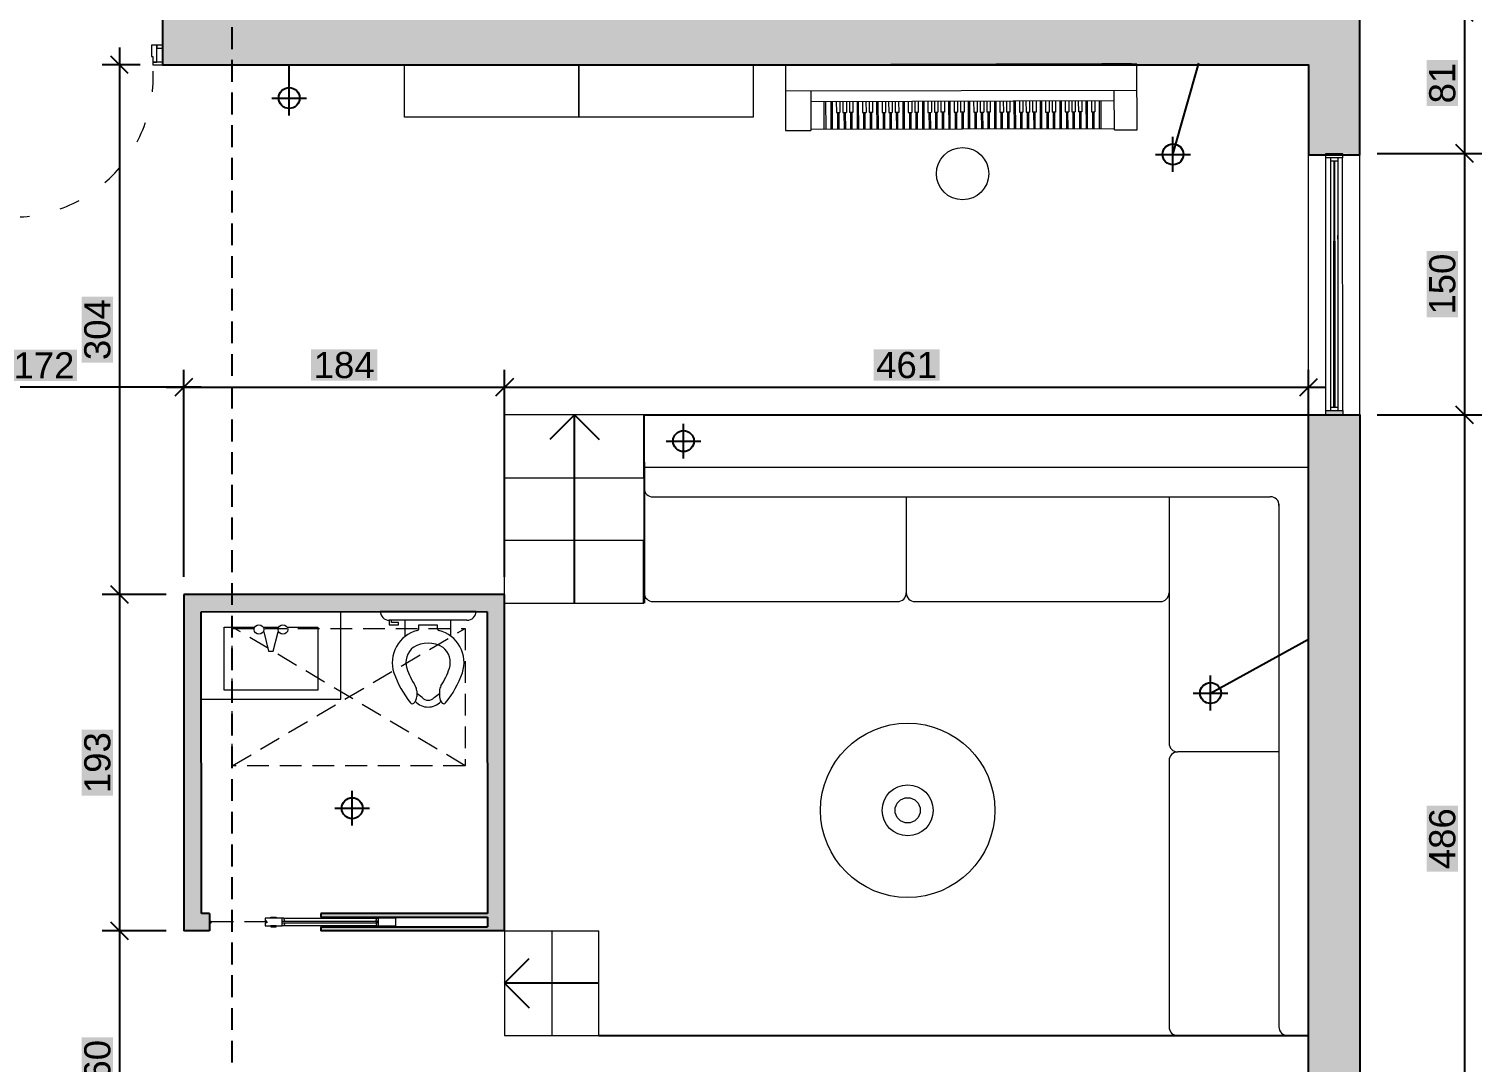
# Model space of a CAD drawing. Header units: millimetres. Extents: x 930 to 6336, y 2219 to 4338.
# Drawn here: x 1775 to 2608, y 2993 to 3586 of the extents above; entities that cross this region are included whole.
import ezdxf

# ---------------------------------------------------------------- set-up
doc = ezdxf.new("R2010")
doc.units = ezdxf.units.MM
for name, pattern in [('ACAD_ISO03W100', [30, 12, -18]), ('HIDDEN', [0.375, 0.25, -0.125]), ('TRATTEGGIATA2', [9.525, 6.35, -3.175])]:
    doc.linetypes.add(name, pattern=pattern)
for name, color, linetype, lineweight in [('arredi', 5, 'Continuous', 18), ('QUOTE', 3, 'Continuous', 9), ('serramenti e scale', 4, 'Continuous', 18)]:
    doc.layers.add(name, color=color, linetype=linetype, lineweight=lineweight)
for name, color, linetype in [('dettagli', 6, 'Continuous'), ('muri non sezionati', 2, 'Continuous'), ('muri sezionati', 1, 'Continuous')]:
    doc.layers.add(name, color=color, linetype=linetype)
doc.styles.add('ARCH', font='txt')
doc.styles.get("Standard").update_dxf_attribs({"font": 'arial.ttf'})
doc.dimstyles.new('ook', dxfattribs={"dimtxt": 15, "dimasz": 10, "dimexe": 10, "dimexo": 10, "dimgap": 5, "dimtad": 1, "dimtoh": 1, "dimdec": 0, "dimzin": 0, "dimdsep": 46, "dimtxsty": 'Standard', "dimblk": 'OBLIQUE', "dimcen": 0.09, "dimdle": 10, "dimclrt": 3, "dimadec": 0, "dimazin": 0, "dimtfac": 1, "dimtdec": 0, "dimtofl": 0, "dimtmove": 0, "dimatfit": 3, "dimldrblk": 'OBLIQUE', "dimfxl": 1, "dimtfill": 2, "dimtfillclr": 250, "dimtolj": 1, "dimtzin": 0, "dimarcsym": 0})

# ---------------------------------------------------------------- blocks, each defined once
blk = doc.blocks.new('15PTOI06')
for p, q in [((8, 8.5), (8, -8.5)), ((11.5, 5), (8, 5)), ((9, 2), (9.765178, 2)), ((9, -2), (9, 2)), ((23.431562, 2.5), (24.727861, 2.5)), ((24.931034, 1.327586), (24.062054, 2.5)), ((9.765178, -2), (9, -2)), ((23.431562, -2.5), (24.690476, -2.5)), ((24.931034, -1.327586), (24.062054, -2.5)), ((11.5, -5), (8, -5)), ((8.5, -8), (8, -8)), ((8, -8.5), (9, -8.5)), ((9, -6.5), (8.5, -6.5)), ((8.5, -6.5), (8.5, -8)), ((9, -8.5), (9, -6.5))]:
    blk.add_line(p, q)
for centre, radius, start, end in [((6, 8.5), 2, 0, 90), ((17.25, 0.65), 7.210062, 71.816347, 166.116636), ((12, -13.75), 22.534695, 51.265418, 70.559965), ((19.118098, 0), 6.118098, 147.797266, 212.202734), ((17.25, 0.65), 4.210062, 71.816347, 142.891702), ((12, -13.75), 19.534695, 57.937508, 70.559965), ((25.787408, 3.438228), 0.5, 314.939898, 51.265418), ((9.765178, 2.5), 0.5, 270, 346.116636), ((23.431562, 4.5), 2, 237.937508, 270), ((24.727861, 4.5), 2, 270, 314.939898), ((23.666667, 0), 1.833333, 313.602819, 46.397181), ((23.166667, 0), 3.833333, 313.602819, 46.397181), ((9.765178, -2.5), 0.5, 13.883364, 90), ((17.25, -0.65), 7.210062, 193.883364, 288.183653), ((12, 13.75), 19.534695, 289.440035, 302.062492), ((23.431562, -4.5), 2, 90, 122.062492), ((24.690476, -4.5), 2, 44.162471, 90), ((25.766527, -3.454957), 0.5, 308.665009, 44.162471), ((17.25, -0.65), 4.210062, 217.108298, 288.183653), ((12, 13.75), 22.534695, 289.440035, 308.665009), ((6, -8.5), 2, 270, 0)]:
    blk.add_arc(centre, radius, start, end)
at = {"style": 'ARCH'}
for tag, p, flags in [('ITEM', (0, -19.5), 3), ('ROOM_NUMBER', (0, -28.5), 1)]:
    blk.add_attdef(tag, p, '', height=6, dxfattribs=dict(at, flags=flags))
blk = doc.blocks.new('_Oblique')
at = {"color": 0, "linetype": 'ByBlock', "lineweight": -2}
blk.add_line((-0.5, -0.5), (0.5, 0.5), dxfattribs=at)
blk = doc.blocks.new('*D29')
at = {"layer": 'Defpoints', "color": 0, "transparency": 16777216}
for p in [(2047.29, 3380.96), (1863.29, 3262.16), (2047.29, 3262.16)]:
    blk.add_point(p, dxfattribs=at)
at = {"layer": 'QUOTE', "color": 0, "lineweight": -2, "transparency": 16777216}
for p, q in [((1863.29, 3272.16), (1863.29, 3390.96)), ((2047.29, 3272.16), (2047.29, 3390.96)), ((1853.29, 3380.96), (2057.29, 3380.96))]:
    blk.add_line(p, q, dxfattribs=at)
at = {"layer": 'QUOTE', "color": 0, "lineweight": -2, "transparency": 16777216, "xscale": 10, "yscale": 10, "zscale": 10, "rotation": 180}
blk.add_blockref('_Oblique', (1863.29, 3380.96), dxfattribs=at)
at = {"layer": 'QUOTE', "color": 0, "lineweight": -2, "transparency": 16777216, "xscale": 10, "yscale": 10, "zscale": 10}
blk.add_blockref('_Oblique', (2047.29, 3380.96), dxfattribs=at)
at = {"layer": 'QUOTE', "color": 3, "transparency": 16777216, "insert": (1955.29, 3393.62), "char_height": 15, "attachment_point": 5, "bg_fill": 1, "box_fill_scale": 1.1, "bg_fill_color": 250, "bg_fill_transparency": 0}
blk.add_mtext('\\A1;184', dxfattribs=at)
blk = doc.blocks.new('*D32')
at = {"layer": 'Defpoints', "color": 0, "transparency": 16777216}
for p in [(2508.28, 3380.96), (2508.28, 3338.08), (2047.29, 3262.16)]:
    blk.add_point(p, dxfattribs=at)
at = {"layer": 'QUOTE', "color": 0, "lineweight": -2, "transparency": 16777216}
for p, q in [((2047.29, 3272.16), (2047.29, 3390.96)), ((2508.28, 3348.08), (2508.28, 3390.96)), ((2037.29, 3380.96), (2518.28, 3380.96))]:
    blk.add_line(p, q, dxfattribs=at)
at = {"layer": 'QUOTE', "color": 0, "lineweight": -2, "transparency": 16777216, "xscale": 10, "yscale": 10, "zscale": 10, "rotation": 180}
blk.add_blockref('_Oblique', (2047.29, 3380.96), dxfattribs=at)
at = {"layer": 'QUOTE', "color": 0, "lineweight": -2, "transparency": 16777216, "xscale": 10, "yscale": 10, "zscale": 10}
blk.add_blockref('_Oblique', (2508.28, 3380.96), dxfattribs=at)
at = {"layer": 'QUOTE', "color": 3, "transparency": 16777216, "insert": (2277.79, 3393.62), "char_height": 15, "attachment_point": 5, "bg_fill": 1, "box_fill_scale": 1.1, "bg_fill_color": 250, "bg_fill_transparency": 0}
blk.add_mtext('\\A1;461', dxfattribs=at)
blk = doc.blocks.new('*D33')
at = {"layer": 'Defpoints', "color": 0, "transparency": 16777216}
for p in [(2537.59, 3515.11), (2537.59, 3365.11), (2597.66, 3365.11)]:
    blk.add_point(p, dxfattribs=at)
at = {"layer": 'QUOTE', "color": 0, "lineweight": -2, "transparency": 16777216}
for p, q in [((2597.66, 3525.11), (2597.66, 3355.11)), ((2547.59, 3515.11), (2607.66, 3515.11)), ((2547.59, 3365.11), (2607.66, 3365.11))]:
    blk.add_line(p, q, dxfattribs=at)
at = {"layer": 'QUOTE', "color": 0, "lineweight": -2, "transparency": 16777216, "xscale": 10, "yscale": 10, "zscale": 10}
for p, rotation in [((2597.66, 3515.11), 90), ((2597.66, 3365.11), 270)]:
    blk.add_blockref('_Oblique', p, dxfattribs=dict(at, rotation=rotation))
at = {"layer": 'QUOTE', "color": 3, "transparency": 16777216, "insert": (2585, 3440.11), "char_height": 15, "attachment_point": 5, "rotation": 90, "bg_fill": 1, "box_fill_scale": 1.1, "bg_fill_color": 250, "bg_fill_transparency": 0}
blk.add_mtext('\\A1;150', dxfattribs=at)
blk = doc.blocks.new('*D34')
at = {"layer": 'Defpoints', "color": 0, "transparency": 16777216}
for p in [(1691.66, 3380.96), (1863.29, 3380.96), (1691.66, 3312.85)]:
    blk.add_point(p, dxfattribs=at)
at = {"layer": 'QUOTE', "color": 0, "lineweight": -2, "transparency": 16777216}
for p, q in [((1691.66, 3322.85), (1691.66, 3390.96)), ((1873.29, 3380.96), (1681.66, 3380.96))]:
    blk.add_line(p, q, dxfattribs=at)
at = {"layer": 'QUOTE', "color": 0, "lineweight": -2, "transparency": 16777216, "xscale": 10, "yscale": 10, "zscale": 10, "rotation": 180}
blk.add_blockref('_Oblique', (1691.66, 3380.96), dxfattribs=at)
at = {"layer": 'QUOTE', "color": 0, "lineweight": -2, "transparency": 16777216, "xscale": 10, "yscale": 10, "zscale": 10}
blk.add_blockref('_Oblique', (1863.29, 3380.96), dxfattribs=at)
at = {"layer": 'QUOTE', "color": 3, "transparency": 16777216, "insert": (1783.12, 3393.49), "char_height": 15, "attachment_point": 5, "bg_fill": 1, "box_fill_scale": 1.1, "bg_fill_color": 250, "bg_fill_transparency": 0}
blk.add_mtext('\\A1;172', dxfattribs=at)
blk = doc.blocks.new('*D12')
at = {"layer": 'Defpoints', "color": 0, "transparency": 16777216}
for p in [(2537.59, 3595.72), (2537.59, 3515.11), (2597.66, 3515.11)]:
    blk.add_point(p, dxfattribs=at)
at = {"layer": 'QUOTE', "color": 0, "lineweight": -2, "transparency": 16777216}
for p, q in [((2597.66, 3605.72), (2597.66, 3505.11)), ((2547.59, 3595.72), (2607.66, 3595.72)), ((2547.59, 3515.11), (2607.66, 3515.11))]:
    blk.add_line(p, q, dxfattribs=at)
at = {"layer": 'QUOTE', "color": 0, "lineweight": -2, "transparency": 16777216, "xscale": 10, "yscale": 10, "zscale": 10}
for p, rotation in [((2597.66, 3595.72), 90), ((2597.66, 3515.11), 270)]:
    blk.add_blockref('_Oblique', p, dxfattribs=dict(at, rotation=rotation))
at = {"layer": 'QUOTE', "color": 3, "transparency": 16777216, "insert": (2585, 3555.41), "char_height": 15, "attachment_point": 5, "rotation": 90, "bg_fill": 1, "box_fill_scale": 1.1, "bg_fill_color": 250, "bg_fill_transparency": 0}
blk.add_mtext('\\A1;81', dxfattribs=at)
blk = doc.blocks.new('*D38')
at = {"layer": 'Defpoints', "color": 0, "transparency": 16777216}
for p in [(2537.59, 3365.11), (2537.59, 2878.97), (2597.66, 2878.97)]:
    blk.add_point(p, dxfattribs=at)
at = {"layer": 'QUOTE', "color": 0, "lineweight": -2, "transparency": 16777216}
for p, q in [((2597.66, 3375.11), (2597.66, 2868.97)), ((2547.59, 3365.11), (2607.66, 3365.11)), ((2547.59, 2878.97), (2607.66, 2878.97))]:
    blk.add_line(p, q, dxfattribs=at)
at = {"layer": 'QUOTE', "color": 0, "lineweight": -2, "transparency": 16777216, "xscale": 10, "yscale": 10, "zscale": 10}
for p, rotation in [((2597.66, 3365.11), 90), ((2597.66, 2878.97), 270)]:
    blk.add_blockref('_Oblique', p, dxfattribs=dict(at, rotation=rotation))
at = {"layer": 'QUOTE', "color": 3, "transparency": 16777216, "insert": (2585, 3122.04), "char_height": 15, "attachment_point": 5, "rotation": 90, "bg_fill": 1, "box_fill_scale": 1.1, "bg_fill_color": 250, "bg_fill_transparency": 0}
blk.add_mtext('\\A1;486', dxfattribs=at)
blk = doc.blocks.new('*D39')
at = {"layer": 'Defpoints', "color": 0, "transparency": 16777216}
for p in [(1848.33, 3565.89), (1826.5, 3262.16), (1863.29, 3262.16)]:
    blk.add_point(p, dxfattribs=at)
at = {"layer": 'QUOTE', "color": 0, "lineweight": -2, "transparency": 16777216}
for p, q in [((1826.5, 3575.89), (1826.5, 3252.16)), ((1838.33, 3565.89), (1816.5, 3565.89)), ((1853.29, 3262.16), (1816.5, 3262.16))]:
    blk.add_line(p, q, dxfattribs=at)
at = {"layer": 'QUOTE', "color": 0, "lineweight": -2, "transparency": 16777216, "xscale": 10, "yscale": 10, "zscale": 10}
for p, rotation in [((1826.5, 3565.89), 90), ((1826.5, 3262.16), 270)]:
    blk.add_blockref('_Oblique', p, dxfattribs=dict(at, rotation=rotation))
at = {"layer": 'QUOTE', "color": 3, "transparency": 16777216, "insert": (1813.83, 3414.02), "char_height": 15, "attachment_point": 5, "rotation": 90, "bg_fill": 1, "box_fill_scale": 1.1, "bg_fill_color": 250, "bg_fill_transparency": 0}
blk.add_mtext('\\A1;304', dxfattribs=at)
blk = doc.blocks.new('*D40')
at = {"layer": 'Defpoints', "color": 0, "transparency": 16777216}
for p in [(1863.29, 3069.15), (1826.5, 2909.13), (1866.2, 2909.13)]:
    blk.add_point(p, dxfattribs=at)
at = {"layer": 'QUOTE', "color": 0, "lineweight": -2, "transparency": 16777216}
for p, q in [((1826.5, 3079.15), (1826.5, 2899.13)), ((1853.29, 3069.15), (1816.5, 3069.15)), ((1856.2, 2909.13), (1816.5, 2909.13))]:
    blk.add_line(p, q, dxfattribs=at)
at = {"layer": 'QUOTE', "color": 0, "lineweight": -2, "transparency": 16777216, "xscale": 10, "yscale": 10, "zscale": 10}
for p, rotation in [((1826.5, 3069.15), 90), ((1826.5, 2909.13), 270)]:
    blk.add_blockref('_Oblique', p, dxfattribs=dict(at, rotation=rotation))
at = {"layer": 'QUOTE', "color": 3, "transparency": 16777216, "insert": (1813.84, 2989.14), "char_height": 15, "attachment_point": 5, "rotation": 90, "bg_fill": 1, "box_fill_scale": 1.1, "bg_fill_color": 250, "bg_fill_transparency": 0}
blk.add_mtext('\\A1;160', dxfattribs=at)
blk = doc.blocks.new('*D8')
at = {"layer": 'Defpoints', "color": 0, "transparency": 16777216}
for p in [(1826.5, 3262.16), (1826.5, 3069.15), (1826.5, 3069.15)]:
    blk.add_point(p, dxfattribs=at)
at = {"layer": 'QUOTE', "color": 0, "lineweight": -2, "transparency": 16777216}
blk.add_line((1826.5, 3272.16), (1826.5, 3059.15), dxfattribs=at)
at = {"layer": 'QUOTE', "color": 0, "lineweight": -2, "transparency": 16777216, "xscale": 10, "yscale": 10, "zscale": 10}
for p, rotation in [((1826.5, 3262.16), 90), ((1826.5, 3069.15), 270)]:
    blk.add_blockref('_Oblique', p, dxfattribs=dict(at, rotation=rotation))
at = {"layer": 'QUOTE', "color": 3, "transparency": 16777216, "insert": (1813.83, 3165.66), "char_height": 15, "attachment_point": 5, "rotation": 90, "bg_fill": 1, "box_fill_scale": 1.1, "bg_fill_color": 250, "bg_fill_transparency": 0}
blk.add_mtext('\\A1;193', dxfattribs=at)

msp = doc.modelspace()

# ---------------------------------------------------------------- hatches: boundary and pattern name
at = {"layer": 'muri sezionati'}
h = msp.add_hatch(color=256, dxfattribs=at)
h.dxf.hatch_style = 1
h.paths.add_polyline_path([(1261.82, 3565.89), (1565.29, 3565.89), (1757.33, 3565.89), (1757.33, 3595.72), (1231.24, 3595.72), (1231.24, 3309.6), (1241.67, 3309.6), (1241.67, 3309.6), (1251.27, 3309.6), (1261.82, 3309.6)])
h.paths.add_polyline_path([(1261.82, 3159.6), (1231.24, 3159.6), (1231.24, 2878.97), (1261.82, 2878.97), (1261.82, 2909.13)])
h.paths.add_polyline_path([(2537.62, 3595.52), (1891.12, 3595.71), (1891.12, 3565.89), (2208.22, 3565.89), (2389.72, 3566.36), (2406.72, 3566.4), (2409.72, 3566.41), (2409.72, 3565.89), (2508.28, 3565.89), (2508.28, 3514.24), (2518.13, 3514.24), (2518.13, 3515.11), (2527.73, 3515.11), (2537.59, 3514.24), (2537.59, 3514.94)])
h.paths.add_polyline_path([(1891.12, 3595.71), (1851.12, 3595.72), (1851.13, 3577.09), (1851.13, 3577.09), (1851.13, 3575.49), (1851.13, 3565.89), (1891.12, 3565.89)])
h.paths.add_polyline_path([(2537.59, 3365.11), (2518.23, 3365.11), (2518.23, 3365.11), (2527.83, 3365.11), (2527.83, 3367.61), (2518.23, 3367.61), (2518.23, 3365.11), (2527.83, 3365.11), (2527.83, 3365.11), (2518.23, 3365.11), (2508.28, 3365.11), (2508.28, 2878.97), (2537.59, 2878.97)])
h.paths.add_polyline_path([(2040.66, 2909.13), (1891.12, 2909.13), (1891.12, 2878.95), (2040.66, 2878.86)])
h.paths.add_polyline_path([(1891.12, 2909.13), (1866.2, 2909.13), (1866.2, 2878.97), (1891.12, 2878.95)])
h.paths.add_polyline_path([(2047.29, 3262.16), (1891.12, 3262.16), (1891.12, 3252.17), (2037.29, 3252.27), (2037.41, 3079.14), (1941.93, 3079.13), (1941.93, 3077.02), (2037.41, 3077.02), (2037.41, 3071.55), (1941.93, 3071.55), (1941.93, 3069.13), (2047.29, 3069.13)])
h.paths.add_polyline_path([(1873.33, 3202.15), (1873.29, 3202.15), (1873.29, 3252.15), (1873.29, 3252.16), (1891.12, 3252.17), (1891.12, 3262.16), (1863.29, 3262.16), (1863.29, 3252.16), (1863.29, 3069.15), (1878.06, 3069.15), (1878.06, 3079.15), (1873.42, 3079.15)])

# ---------------------------------------------------------------- linework, layer by layer
at = {"layer": 'arredi'}
for p, q in [((2389.72, 3566.36), (2208.22, 3565.89)), ((2208.33, 3565.89), (2409.8, 3565.89)), ((2208.39, 3565.89), (2208.39, 3528.16)), ((2406.72, 3566.4), (2389.72, 3566.36)), ((2406.72, 3566.4), (2409.72, 3566.41)), ((2409.89, 3528.69), (2409.72, 3565.89)), ((2208.33, 3550.89), (2409.83, 3551.41)), ((2222.83, 3550.92), (2222.89, 3528.2)), ((2396.89, 3528.65), (2396.83, 3551.38)), ((2222.84, 3544.92), (2396.84, 3545.38)), ((2230.34, 3544.94), (2230.39, 3528.94)), ((2231.34, 3544.95), (2231.39, 3528.95)), ((2234.34, 3544.95), (2234.39, 3528.95)), ((2235.09, 3544.96), (2235.14, 3528.96)), ((2237.47, 3544.96), (2237.49, 3538.5)), ((2239.47, 3544.97), (2239.49, 3538.5)), ((2241.22, 3544.97), (2241.24, 3538.51)), ((2243.22, 3544.98), (2243.24, 3538.51)), ((2244.97, 3544.98), (2244.99, 3538.52)), ((2246.97, 3544.99), (2246.99, 3538.52)), ((2249.34, 3544.99), (2249.39, 3528.99)), ((2250.09, 3545), (2250.14, 3529)), ((2252.47, 3545), (2252.49, 3538.54)), ((2254.47, 3545.01), (2254.49, 3538.54)), ((2256.22, 3545.01), (2256.24, 3538.55)), ((2258.22, 3545.02), (2258.24, 3538.55)), ((2260.59, 3545.02), (2260.64, 3529.02)), ((2261.34, 3545.02), (2261.39, 3529.02)), ((2263.72, 3545.03), (2263.74, 3538.57)), ((2265.72, 3545.04), (2265.74, 3538.57)), ((2267.47, 3545.04), (2267.49, 3538.57)), ((2269.47, 3545.05), (2269.49, 3538.58)), ((2271.22, 3545.05), (2271.24, 3538.58)), ((2273.22, 3545.06), (2273.24, 3538.59)), ((2275.59, 3545.06), (2275.64, 3529.06)), ((2276.34, 3545.06), (2276.39, 3529.06)), ((2278.72, 3545.07), (2278.74, 3538.6)), ((2280.72, 3545.07), (2280.74, 3538.61)), ((2282.47, 3545.08), (2282.49, 3538.61)), ((2284.47, 3545.08), (2284.49, 3538.62)), ((2286.84, 3545.09), (2286.89, 3529.09)), ((2287.59, 3545.09), (2287.64, 3529.09)), ((2289.97, 3545.1), (2289.99, 3538.63)), ((2291.97, 3545.1), (2291.99, 3538.64)), ((2293.72, 3545.11), (2293.74, 3538.64)), ((2295.72, 3545.11), (2295.74, 3538.65)), ((2297.47, 3545.12), (2297.49, 3538.65)), ((2299.47, 3545.12), (2299.49, 3538.66)), ((2301.84, 3545.13), (2301.89, 3529.13)), ((2302.59, 3545.13), (2302.64, 3529.13)), ((2304.97, 3545.14), (2304.99, 3538.67)), ((2306.97, 3545.14), (2306.99, 3538.68)), ((2308.72, 3545.15), (2308.74, 3538.68)), ((2310.72, 3545.15), (2310.74, 3538.69)), ((2313.09, 3545.16), (2313.14, 3529.16)), ((2313.84, 3545.16), (2313.89, 3529.16)), ((2316.22, 3545.17), (2316.24, 3538.7)), ((2318.22, 3545.17), (2318.24, 3538.71)), ((2319.97, 3545.18), (2319.99, 3538.71)), ((2321.97, 3545.18), (2321.99, 3538.72)), ((2323.72, 3545.19), (2323.74, 3538.72)), ((2325.72, 3545.19), (2325.74, 3538.73)), ((2328.09, 3545.2), (2328.14, 3529.2)), ((2328.84, 3545.2), (2328.89, 3529.2)), ((2331.22, 3545.21), (2331.24, 3538.74)), ((2333.22, 3545.21), (2333.24, 3538.75)), ((2334.97, 3545.22), (2334.99, 3538.75)), ((2336.97, 3545.22), (2336.99, 3538.76)), ((2339.34, 3545.23), (2339.39, 3529.23)), ((2340.09, 3545.23), (2340.14, 3529.23)), ((2342.47, 3545.24), (2342.49, 3538.77)), ((2344.47, 3545.24), (2344.49, 3538.78)), ((2346.22, 3545.25), (2346.24, 3538.78)), ((2348.22, 3545.25), (2348.24, 3538.78)), ((2349.97, 3545.25), (2349.99, 3538.79)), ((2351.97, 3545.26), (2351.99, 3538.79)), ((2354.34, 3545.27), (2354.39, 3529.27)), ((2355.09, 3545.27), (2355.14, 3529.27)), ((2357.47, 3545.27), (2357.49, 3538.81)), ((2359.47, 3545.28), (2359.49, 3538.81)), ((2361.22, 3545.28), (2361.24, 3538.82)), ((2363.22, 3545.29), (2363.24, 3538.82)), ((2365.59, 3545.3), (2365.64, 3529.3)), ((2366.34, 3545.3), (2366.39, 3529.3)), ((2368.72, 3545.3), (2368.74, 3538.84)), ((2370.72, 3545.31), (2370.74, 3538.84)), ((2372.47, 3545.31), (2372.49, 3538.85)), ((2374.47, 3545.32), (2374.49, 3538.85)), ((2376.22, 3545.32), (2376.24, 3538.86)), ((2378.22, 3545.33), (2378.24, 3538.86)), ((2380.59, 3545.33), (2380.64, 3529.33)), ((2381.34, 3545.34), (2381.39, 3529.34)), ((2383.72, 3545.34), (2383.74, 3538.88)), ((2385.72, 3545.35), (2385.74, 3538.88)), ((2388.09, 3545.35), (2388.13, 3529.35)), ((2389.38, 3529.36), (2389.34, 3545.36)), ((2237.49, 3538.5), (2239.49, 3538.5)), ((2238.11, 3538.5), (2238.14, 3528.96)), ((2238.86, 3538.5), (2238.89, 3528.97)), ((2241.24, 3538.51), (2243.24, 3538.51)), ((2241.86, 3538.51), (2241.89, 3528.97)), ((2242.61, 3538.51), (2242.64, 3528.98)), ((2246.99, 3538.52), (2244.99, 3538.52)), ((2245.61, 3538.52), (2245.64, 3528.98)), ((2246.36, 3538.52), (2246.39, 3528.99)), ((2252.49, 3538.54), (2254.49, 3538.54)), ((2253.11, 3538.54), (2253.14, 3529)), ((2253.86, 3538.54), (2253.89, 3529)), ((2258.24, 3538.55), (2256.24, 3538.55)), ((2256.86, 3538.55), (2256.89, 3529.01)), ((2257.61, 3538.55), (2257.64, 3529.01)), ((2263.74, 3538.57), (2265.74, 3538.57)), ((2264.36, 3538.57), (2264.39, 3529.03)), ((2265.11, 3538.57), (2265.14, 3529.03)), ((2267.49, 3538.57), (2269.49, 3538.58)), ((2268.11, 3538.58), (2268.14, 3529.04)), ((2268.86, 3538.58), (2268.89, 3529.04)), ((2273.24, 3538.59), (2271.24, 3538.58)), ((2271.86, 3538.59), (2271.89, 3529.05)), ((2272.61, 3538.59), (2272.64, 3529.05)), ((2278.74, 3538.6), (2280.74, 3538.61)), ((2279.36, 3538.61), (2279.39, 3529.07)), ((2280.11, 3538.61), (2280.14, 3529.07)), ((2284.49, 3538.62), (2282.49, 3538.61)), ((2283.11, 3538.62), (2283.14, 3529.08)), ((2283.86, 3538.62), (2283.89, 3529.08)), ((2289.99, 3538.63), (2291.99, 3538.64)), ((2290.61, 3538.64), (2290.64, 3529.1)), ((2291.36, 3538.64), (2291.39, 3529.1)), ((2293.74, 3538.64), (2295.74, 3538.65)), ((2294.36, 3538.64), (2294.39, 3529.11)), ((2295.11, 3538.65), (2295.14, 3529.11)), ((2299.49, 3538.66), (2297.49, 3538.65)), ((2298.11, 3538.65), (2298.14, 3529.12)), ((2298.86, 3538.66), (2298.89, 3529.12)), ((2304.99, 3538.67), (2306.99, 3538.68)), ((2305.61, 3538.67), (2305.64, 3529.14)), ((2306.36, 3538.68), (2306.39, 3529.14)), ((2310.74, 3538.69), (2308.74, 3538.68)), ((2309.36, 3538.68), (2309.39, 3529.15)), ((2310.11, 3538.69), (2310.14, 3529.15)), ((2316.24, 3538.7), (2318.24, 3538.71)), ((2316.86, 3538.7), (2316.89, 3529.17)), ((2317.61, 3538.71), (2317.64, 3529.17)), ((2319.99, 3538.71), (2321.99, 3538.72)), ((2320.61, 3538.71), (2320.64, 3529.18)), ((2321.36, 3538.72), (2321.39, 3529.18)), ((2325.74, 3538.73), (2323.74, 3538.72)), ((2324.36, 3538.72), (2324.39, 3529.19)), ((2325.11, 3538.72), (2325.14, 3529.19)), ((2331.24, 3538.74), (2333.24, 3538.75)), ((2331.86, 3538.74), (2331.89, 3529.21)), ((2332.61, 3538.74), (2332.64, 3529.21)), ((2336.99, 3538.76), (2334.99, 3538.75)), ((2335.61, 3538.75), (2335.64, 3529.22)), ((2336.36, 3538.75), (2336.39, 3529.22)), ((2342.49, 3538.77), (2344.49, 3538.78)), ((2343.11, 3538.77), (2343.14, 3529.24)), ((2343.86, 3538.77), (2343.89, 3529.24)), ((2346.24, 3538.78), (2348.24, 3538.78)), ((2346.86, 3538.78), (2346.89, 3529.25)), ((2347.61, 3538.78), (2347.64, 3529.25)), ((2351.99, 3538.79), (2349.99, 3538.79)), ((2350.61, 3538.79), (2350.64, 3529.26)), ((2351.36, 3538.79), (2351.39, 3529.26)), ((2357.49, 3538.81), (2359.49, 3538.81)), ((2358.11, 3538.81), (2358.14, 3529.28)), ((2358.86, 3538.81), (2358.89, 3529.28)), ((2363.24, 3538.82), (2361.24, 3538.82)), ((2361.86, 3538.82), (2361.89, 3529.29)), ((2362.61, 3538.82), (2362.64, 3529.29)), ((2368.74, 3538.84), (2370.74, 3538.84)), ((2369.36, 3538.84), (2369.39, 3529.31)), ((2370.11, 3538.84), (2370.14, 3529.31)), ((2372.49, 3538.85), (2374.49, 3538.85)), ((2373.11, 3538.85), (2373.14, 3529.32)), ((2373.86, 3538.85), (2373.89, 3529.32)), ((2378.24, 3538.86), (2376.24, 3538.86)), ((2376.86, 3538.86), (2376.89, 3529.32)), ((2377.61, 3538.86), (2377.64, 3529.33)), ((2383.74, 3538.88), (2385.74, 3538.88)), ((2384.36, 3538.88), (2384.38, 3529.34)), ((2385.11, 3538.88), (2385.13, 3529.35)), ((2208.39, 3528.16), (2222.89, 3528.2)), ((2222.89, 3528.92), (2396.88, 3529.38)), ((2396.89, 3528.65), (2409.89, 3528.65)), ((2127.29, 3335.08), (2127.29, 3263.08)), ((2127.29, 3335.08), (2508.28, 3335.08)), ((2508.28, 3335.08), (2508.28, 3009.13)), ((2132.29, 3318.08), (2486.28, 3318.08)), ((2277.57, 3318.08), (2277.57, 3263.06)), ((2277.57, 3318.08), (2277.57, 3263.06)), ((2428.28, 3318.08), (2428.28, 3176.39)), ((2491.28, 3313.82), (2491.28, 3014.13)), ((2428.28, 3268.13), (2428.28, 3268.13)), ((2132.29, 3258.08), (2273.03, 3258.08)), ((2282.11, 3258.08), (2423.28, 3258.08)), ((1873.29, 3252.15), (1953.29, 3252.15)), ((1975.92, 3252.55), (2030.92, 3252.55)), ((2428.28, 3167.31), (2428.28, 3014.13)), ((2491.28, 3171.85), (2433.26, 3171.85)), ((2491.28, 3171.85), (2433.26, 3171.85)), ((2433.28, 3009.13), (2508.28, 3009.13)), ((2493.28, 3009.13), (2508.28, 3009.13))]:
    msp.add_line(p, q, dxfattribs=at)
at = {"layer": 'arredi', "lineweight": 15}
for p, q in [((1873.29, 3252.15), (1873.29, 3202.15)), ((1953.29, 3232.15), (1953.29, 3252.15)), ((1909.16, 3243.43), (1917.41, 3243.43)), ((1909.16, 3240.68), (1911.91, 3229.68)), ((1914.66, 3229.68), (1917.41, 3240.68)), ((1911.91, 3229.68), (1914.66, 3229.68)), ((1953.29, 3202.15), (1953.29, 3232.15)), ((1873.29, 3202.15), (1953.29, 3202.15))]:
    msp.add_line(p, q, dxfattribs=at)
at = {"layer": 'arredi'}
for points in [[(1989.79, 3535.89), (1989.79, 3565.89), (2089.79, 3565.89), (2089.79, 3535.89)], [(2089.79, 3535.89), (2089.79, 3565.89), (2189.79, 3565.89), (2189.79, 3535.89)]]:
    msp.add_lwpolyline(points, close=True, dxfattribs=at)
at = {"layer": 'arredi', "lineweight": 15}
for points in [[(1922.55, 3243.43), (1940.13, 3243.43), (1940.13, 3207.33), (1886.45, 3207.33), (1886.45, 3243.43), (1904.03, 3243.43)], [(1908.8, 3243.43), (1917.78, 3243.43)]]:
    msp.add_lwpolyline(points, dxfattribs=at)
at = {"layer": 'arredi'}
for centre, radius in [((2309.89, 3503.46), 15), ((2278.39, 3138.32), 50), ((2278.39, 3138.32), 14.62), ((2278.39, 3138.32), 7.23)]:
    msp.add_circle(centre, radius, dxfattribs=at)
at = {"layer": 'arredi', "lineweight": 15}
for centre in [(1906.41, 3242.05), (1920.16, 3242.05)]:
    msp.add_circle(centre, 2.75, dxfattribs=at)
at = {"layer": 'arredi'}
for centre, radius, start, end in [((2132.29, 3323.08), 5, 180, 270), ((2486.65, 3313.45), 4.64, 355.4236, 94.5764), ((2132.29, 3263.08), 5, 180, 270), ((2272.57, 3263.06), 5, 270, 0), ((2282.57, 3263.06), 5, 180, 270), ((2423.28, 3263.08), 5, 270, 0), ((2433.26, 3176.85), 5, 180, 270), ((2433.26, 3166.85), 5, 90, 180), ((2433.28, 3014.13), 5, 180, 270), ((2496.28, 3014.13), 5, 180, 270)]:
    msp.add_arc(centre, radius, start, end, dxfattribs=at)
at = {"layer": 'dettagli', "linetype": 'HIDDEN', "ltscale": 50}
msp.add_line((1891.12, 2506.2), (1891.12, 3746.4), dxfattribs=at)
at = {"layer": 'dettagli'}
for p, q in [((1923.75, 3536.84), (1923.75, 3565.89)), ((2430.51, 3514.54), (2445.27, 3566.8)), ((1913.75, 3546.84), (1929.75, 3546.84)), ((1929.75, 3546.84), (1933.75, 3546.84)), ((2430.51, 3504.54), (2430.51, 3524.54)), ((2420.51, 3514.54), (2436.51, 3514.54)), ((2436.51, 3514.54), (2440.51, 3514.54)), ((2087.29, 3257.11), (2087.29, 3365.12)), ((2149.85, 3340.08), (2149.85, 3360.08)), ((2139.85, 3350.08), (2155.85, 3350.08)), ((2155.85, 3350.08), (2159.85, 3350.08)), ((2452.04, 3205.59), (2508.28, 3236.4)), ((2452.04, 3195.59), (2452.04, 3215.59)), ((2442.04, 3205.59), (2458.04, 3205.59)), ((2458.04, 3205.59), (2462.04, 3205.59)), ((1959.9, 3129.53), (1959.9, 3149.53)), ((1949.9, 3139.53), (1965.9, 3139.53)), ((1965.9, 3139.53), (1969.9, 3139.53)), ((2101.29, 3039.14), (2047.29, 3039.14))]:
    msp.add_line(p, q, dxfattribs=at)
at = {"layer": 'dettagli', "ltscale": 3}
for p, q in [((2087.28, 3365.12), (2073.14, 3350.97)), ((2087.28, 3365.12), (2101.42, 3350.97)), ((2047.29, 3039.13), (2061.43, 3053.28)), ((2047.29, 3039.13), (2061.43, 3024.99))]:
    msp.add_line(p, q, dxfattribs=at)
at = {"layer": 'dettagli'}
for centre in [(1923.75, 3546.84), (2430.51, 3514.54), (2149.85, 3350.08), (2452.04, 3205.59), (1959.9, 3139.53)]:
    msp.add_circle(centre, 6, dxfattribs=at)
at = {"layer": 'muri non sezionati'}
for p, q in [((2127.29, 3329.11), (2127.29, 3365.11)), ((2127.29, 3365.11), (2508.28, 3365.11)), ((2127.29, 3338.08), (2127.29, 3257.11)), ((2127.18, 3257.11), (2127.18, 3293.11)), ((2101.29, 3009.13), (2508.28, 3009.13))]:
    msp.add_line(p, q, dxfattribs=at)
at = {"layer": 'muri sezionati'}
for p, q in [((2508.28, 2878.97), (2508.28, 3365.11)), ((2047.29, 3262.16), (1863.29, 3262.16)), ((1863.29, 3262.16), (1863.29, 3252.16)), ((2047.29, 3069.15), (2047.29, 3262.16)), ((1863.29, 3252.16), (1863.29, 3069.15)), ((1873.29, 3252.16), (2037.29, 3252.27)), ((1873.42, 3079.15), (1873.29, 3252.16)), ((2037.29, 3252.16), (2037.41, 3079.16)), ((1878.06, 3079.15), (1873.41, 3079.15)), ((1878.06, 3079.15), (1878.06, 3069.15)), ((2037.41, 3079.14), (1941.93, 3079.13)), ((1941.93, 3079.13), (1941.93, 3077.02)), ((1941.93, 3071.55), (1941.93, 3069.13))]:
    msp.add_line(p, q, dxfattribs=at)
at = {"layer": 'muri sezionati', "linetype": 'ByBlock'}
for p, q in [((1941.93, 3077.02), (2037.41, 3077.02)), ((2037.41, 3077.02), (2037.41, 3071.55)), ((1941.93, 3071.55), (2037.41, 3071.55))]:
    msp.add_line(p, q, dxfattribs=at)
at = {"layer": 'muri sezionati'}
for points in [[(1851.12, 3595.72), (1851.13, 3565.89), (2508.28, 3565.89), (2508.28, 3514.24), (2537.62, 3514.24), (2537.62, 3595.52), (1851.12, 3595.72)], [(2508.28, 3365.11), (2537.59, 3365.11), (2537.59, 2878.97)], [(1878.06, 3069.15), (1863.29, 3069.15)], [(2047.29, 3069.13), (1941.93, 3069.13)]]:
    msp.add_lwpolyline(points, dxfattribs=at)
at = {"layer": 'serramenti e scale'}
for p, q in [((1847.93, 3567.49), (1847.93, 3575.49)), ((2508.28, 3365.11), (2508.28, 3514.94)), ((2522.73, 3510.61), (2522.73, 3464.76)), ((2523.23, 3464.76), (2523.23, 3510.61)), ((2537.59, 3365.11), (2537.59, 3514.94)), ((2047.29, 3257.11), (2047.29, 3365.11)), ((2127.29, 3365.11), (2047.29, 3365.11)), ((2127.29, 3365.11), (2127.29, 3257.11)), ((2047.29, 3329.11), (2127.29, 3329.11)), ((2127.18, 3293.11), (2047.29, 3293.11)), ((2047.29, 3257.11), (2127.18, 3257.11)), ((1878.06, 3074.78), (1879.06, 3074.78)), ((1879.06, 3073.78), (1879.06, 3074.78)), ((1910.92, 3074.78), (1909.92, 3074.78)), ((1910.92, 3074.28), (1910.92, 3074.78)), ((1910.92, 3074.28), (1910.92, 3073.78)), ((1919.73, 3072.05), (1919.73, 3076.52)), ((1919.73, 3074.68), (1975.01, 3074.68)), ((1920.75, 3076.52), (1973.99, 3076.52)), ((1975.01, 3072.05), (1975.01, 3076.52)), ((1878.06, 3073.78), (1879.06, 3073.78)), ((1910.92, 3073.78), (1909.92, 3073.78)), ((1919.73, 3073.89), (1975.01, 3073.89)), ((1973.99, 3072.05), (1920.75, 3072.05)), ((2047.29, 3069.15), (2101.29, 3069.15)), ((2047.29, 3069.13), (2047.29, 3009.13)), ((2074.29, 3069.15), (2074.29, 3009.13)), ((2101.29, 3009.13), (2101.29, 3069.15)), ((2047.29, 3009.13), (2074.29, 3009.13)), ((2074.29, 3009.13), (2101.29, 3009.13))]:
    msp.add_line(p, q, dxfattribs=at)
at = {"layer": 'serramenti e scale', "lineweight": 0}
for p, q in [((2518.23, 3367.61), (2518.13, 3512.61)), ((2520.98, 3367.61), (2520.98, 3512.61)), ((2524.98, 3510.61), (2520.98, 3510.61)), ((2524.98, 3512.61), (2524.98, 3397.63)), ((2527.83, 3367.61), (2527.73, 3512.61)), ((2524.98, 3465.94), (2524.98, 3467.94)), ((2522.73, 3369.61), (2522.73, 3464.76)), ((2523.23, 3464.76), (2523.23, 3369.61)), ((2520.98, 3397.63), (2520.98, 3399.63)), ((2524.98, 3399.63), (2524.98, 3367.61)), ((2520.98, 3369.61), (2524.98, 3369.61))]:
    msp.add_line(p, q, dxfattribs=at)
at = {"layer": 'serramenti e scale', "linetype": 'HIDDEN', "ltscale": 50}
for p, q in [((2024.64, 3163.89), (1891.12, 3243.43)), ((1891.12, 3163.89), (2024.64, 3242.7))]:
    msp.add_line(p, q, dxfattribs=at)
at = {"layer": 'serramenti e scale', "color": 4, "linetype": 'TRATTEGGIATA2', "ltscale": 2}
msp.add_line((1910.92, 3074.28), (1879.06, 3074.28), dxfattribs=at)
at = {"layer": 'serramenti e scale'}
for points in [[(1844.73, 3577.09), (1844.73, 3570.69), (1845.53, 3570.69), (1845.53, 3567.49), (1847.93, 3567.49), (1847.93, 3577.09)], [(1847.93, 3577.09), (1847.93, 3575.49), (1851.13, 3575.49), (1851.13, 3577.09)], [(1845.53, 3567.49), (1845.53, 3565.89), (1851.13, 3565.89), (1851.13, 3567.49)], [(2527.73, 3512.61), (2518.13, 3512.61), (2518.13, 3515.11), (2527.73, 3515.11)], [(2518.23, 3367.61), (2527.83, 3367.61), (2527.83, 3365.11), (2518.23, 3365.11)], [(1916.34, 3077.07), (1916.34, 3076.52), (1913.31, 3076.52), (1913.31, 3077.07)], [(1916.34, 3071.5), (1916.34, 3072.05), (1913.31, 3072.05), (1913.31, 3071.5)]]:
    msp.add_lwpolyline(points, close=True, dxfattribs=at)
at = {"layer": 'serramenti e scale', "lineweight": 0}
for points in [[(2527.73, 3515.11), (2527.73, 3512.61), (2518.13, 3512.61), (2518.13, 3515.11)], [(2518.23, 3365.11), (2518.23, 3367.61), (2527.83, 3367.61), (2527.83, 3365.11)]]:
    msp.add_lwpolyline(points, close=True, dxfattribs=at)
at = {"layer": 'serramenti e scale', "linetype": 'HIDDEN', "ltscale": 50}
msp.add_lwpolyline([(2024.64, 3163.89), (1891.12, 3163.89), (1891.12, 3242.7), (2024.64, 3242.7)], close=True, dxfattribs=at)
at = {"layer": 'serramenti e scale'}
for points in [[(1919.73, 3076.52), (1909.92, 3076.52), (1909.92, 3074.78)], [(1919.73, 3074.68), (1921.3, 3074.68), (1920.75, 3076.52), (1919.73, 3076.52)], [(1975.01, 3074.68), (1973.44, 3074.68), (1973.99, 3076.52), (1975.01, 3076.52)], [(1975.01, 3072.05), (1984.82, 3072.05), (1984.82, 3076.52), (1975.01, 3076.52)], [(1909.92, 3073.78), (1909.92, 3072.05), (1919.73, 3072.05)], [(1919.73, 3073.89), (1921.3, 3073.89), (1920.75, 3072.05), (1919.73, 3072.05)], [(1975.01, 3073.89), (1973.44, 3073.89), (1973.99, 3072.05), (1975.01, 3072.05)]]:
    msp.add_lwpolyline(points, dxfattribs=at)
at = {"layer": 'serramenti e scale', "linetype": 'ACAD_ISO03W100'}
msp.add_arc((1765.13, 3559.22), 80.68, 268.43737, 4.73909, dxfattribs=at)

# ---------------------------------------------------------------- block references
at = {"layer": 'arredi', "xscale": 2.619047619047628, "yscale": 2.619047619047628, "zscale": 2.619047619047628, "rotation": 269.9999999999999}
msp.add_blockref('15PTOI06', (2003.42, 3268.26), dxfattribs=at)

# ---------------------------------------------------------------- dimensions: what is measured, and where the dimension line sits
at = {"layer": 'QUOTE'}
for base, p1, p2, picture, middle in [((2597.66, 3515.11), (2537.59, 3595.72), (2537.59, 3515.11), '*D12', (2585, 3555.41)), ((1826.5, 3262.16), (1848.33, 3565.89), (1863.29, 3262.16), '*D39', (1813.83, 3414.02)), ((2597.66, 3365.11), (2537.59, 3515.11), (2537.59, 3365.11), '*D33', (2585, 3440.11)), ((2597.66, 2878.97), (2537.59, 3365.11), (2537.59, 2878.97), '*D38', (2585, 3122.04)), ((1826.5, 3069.15), (1826.5, 3262.16), (1826.5, 3069.15), '*D8', (1813.83, 3165.66)), ((1826.5, 2909.13), (1863.29, 3069.15), (1866.2, 2909.13), '*D40', (1813.84, 2989.14))]:
    dim = msp.add_linear_dim(base=base, p1=p1, p2=p2, angle=90, dimstyle='ook', dxfattribs=at)
    dim.commit()
    dim.dimension.update_dxf_attribs({"geometry": picture, "text_midpoint": middle})
dim = msp.add_linear_dim(base=(1691.66, 3380.96), p1=(1863.29, 3380.96), p2=(1691.66, 3312.85), dimstyle='ook', dxfattribs=at)
dim.commit()
dim.dimension.update_dxf_attribs({"geometry": '*D34', "text_midpoint": (1783.12, 3380.96), "dimtype": 160})
for base, p1, p2, picture, middle in [((2047.29, 3380.96), (1863.29, 3262.16), (2047.29, 3262.16), '*D29', (1955.29, 3393.62)), ((2508.28, 3380.96), (2047.29, 3262.16), (2508.28, 3338.08), '*D32', (2277.79, 3393.62))]:
    dim = msp.add_linear_dim(base=base, p1=p1, p2=p2, dimstyle='ook', dxfattribs=at)
    dim.commit()
    dim.dimension.update_dxf_attribs({"geometry": picture, "text_midpoint": middle})

doc.saveas('drawing.dxf')
